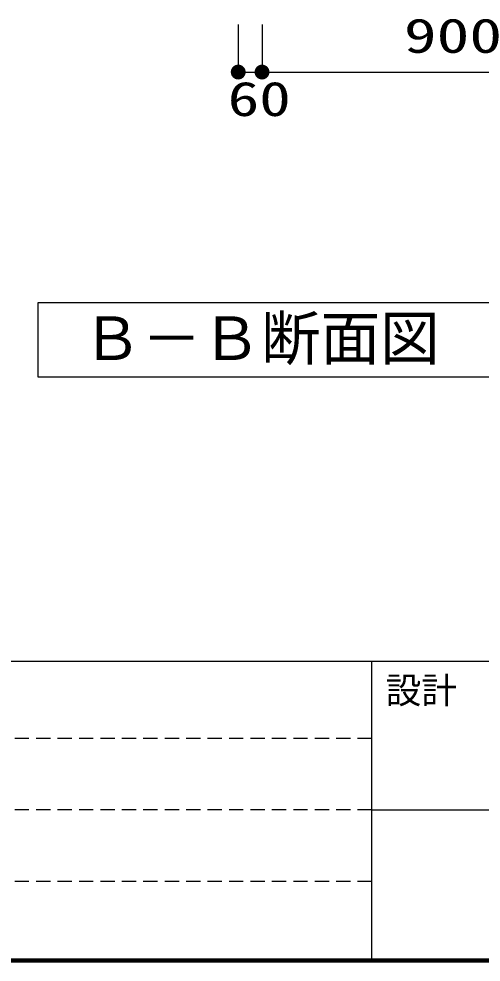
# Model space of a CAD drawing. Units: millimetres, scale not verified. Extents: x -9571 to 7747, y -6704 to 5373.
# Drawn here: x -1311 to -146, y -6212 to -3836 of the extents above; entities that cross this region are included whole.
import ezdxf
from ezdxf.enums import TextEntityAlignment as Align

# ---------------------------------------------------------------- set-up
doc = ezdxf.new("R2010")
doc.units = ezdxf.units.MM
doc.header["$LTSCALE"] = 30
doc.header["$PDMODE"] = 32
doc.header["$PDSIZE"] = 18
doc.linetypes.add('DASHED1', pattern=[1.8, 1.2, -0.6])
for name, color, linetype, lineweight in [('0-1_00クル-フ-0躯体', 3, 'Continuous', 25), ('0-6_00クル-フ-6寸法', 7, 'Continuous', 25), ('0-7_Axis_waku', 7, 'Continuous', 25)]:
    doc.layers.add(name, color=color, linetype=linetype, lineweight=lineweight)
doc.styles.add('MS Gothic', font='')
doc.styles.add('ＭＳ ゴシック', font='')
doc.styles.get('MS Gothic').set_extended_font_data('MS Gothic')
doc.styles.get('ＭＳ ゴシック').set_extended_font_data('MS Gothic')

msp = doc.modelspace()

# ---------------------------------------------------------------- linework, layer by layer
at = {"layer": '0-1_00クル-フ-0躯体'}
msp.add_lwpolyline([(766.72, -4737.49), (766.72, -4551.18), (-1262.61, -4551.18), (-1262.61, -4737.49)], close=True, dxfattribs=at)
at = {"layer": '0-6_00クル-フ-6寸法', "color": 4}
for p, q in [((-757.94, -3850.24), (-757.94, -3970.24)), ((-697.94, -3850.24), (-697.94, -3970.24)), ((-697.94, -3850.24), (-697.94, -3970.24)), ((-757.94, -3970.24), (-697.94, -3970.24)), ((-697.94, -3970.24), (202.06, -3970.24))]:
    msp.add_line(p, q, dxfattribs=at)
msp.add_point((-697.94, -3970.24), dxfattribs=at)
at = {"layer": '0-6_00クル-フ-6寸法'}
for points in [[(-776.33, -3966.58), (-757.94, -3970.24), (-776.69, -3970.24)], [(-775.27, -3963.06), (-757.94, -3970.24), (-776.33, -3966.58)], [(-773.53, -3959.82), (-757.94, -3970.24), (-775.27, -3963.06)], [(-771.2, -3956.98), (-757.94, -3970.24), (-773.53, -3959.82)], [(-768.36, -3954.65), (-757.94, -3970.24), (-771.2, -3956.98)], [(-765.12, -3952.91), (-757.94, -3970.24), (-768.36, -3954.65)], [(-761.6, -3951.85), (-757.94, -3970.24), (-765.12, -3952.91)], [(-757.94, -3951.49), (-757.94, -3970.24), (-761.6, -3951.85)], [(-754.28, -3951.85), (-757.94, -3970.24), (-757.94, -3951.49)], [(-750.77, -3952.91), (-757.94, -3970.24), (-754.28, -3951.85)], [(-747.53, -3954.65), (-757.94, -3970.24), (-750.77, -3952.91)], [(-744.68, -3956.98), (-757.94, -3970.24), (-747.53, -3954.65)], [(-742.35, -3959.82), (-757.94, -3970.24), (-744.68, -3956.98)], [(-740.62, -3963.06), (-757.94, -3970.24), (-742.35, -3959.82)], [(-739.55, -3966.58), (-757.94, -3970.24), (-740.62, -3963.06)], [(-739.19, -3970.24), (-757.94, -3970.24), (-739.55, -3966.58)], [(-716.33, -3966.58), (-697.94, -3970.24), (-716.69, -3970.24)], [(-716.33, -3966.58), (-697.94, -3970.24), (-716.69, -3970.24)], [(-715.27, -3963.06), (-697.94, -3970.24), (-716.33, -3966.58)], [(-715.27, -3963.06), (-697.94, -3970.24), (-716.33, -3966.58)], [(-713.53, -3959.82), (-697.94, -3970.24), (-715.27, -3963.06)], [(-713.53, -3959.82), (-697.94, -3970.24), (-715.27, -3963.06)], [(-711.2, -3956.98), (-697.94, -3970.24), (-713.53, -3959.82)], [(-711.2, -3956.98), (-697.94, -3970.24), (-713.53, -3959.82)], [(-708.36, -3954.65), (-697.94, -3970.24), (-711.2, -3956.98)], [(-708.36, -3954.65), (-697.94, -3970.24), (-711.2, -3956.98)], [(-705.12, -3952.91), (-697.94, -3970.24), (-708.36, -3954.65)], [(-705.12, -3952.91), (-697.94, -3970.24), (-708.36, -3954.65)], [(-701.6, -3951.85), (-697.94, -3970.24), (-705.12, -3952.91)], [(-701.6, -3951.85), (-697.94, -3970.24), (-705.12, -3952.91)], [(-697.94, -3951.49), (-697.94, -3970.24), (-701.6, -3951.85)], [(-697.94, -3951.49), (-697.94, -3970.24), (-701.6, -3951.85)], [(-694.28, -3951.85), (-697.94, -3970.24), (-697.94, -3951.49)], [(-694.28, -3951.85), (-697.94, -3970.24), (-697.94, -3951.49)], [(-690.77, -3952.91), (-697.94, -3970.24), (-694.28, -3951.85)], [(-690.77, -3952.91), (-697.94, -3970.24), (-694.28, -3951.85)], [(-687.53, -3954.65), (-697.94, -3970.24), (-690.77, -3952.91)], [(-687.53, -3954.65), (-697.94, -3970.24), (-690.77, -3952.91)], [(-684.68, -3956.98), (-697.94, -3970.24), (-687.53, -3954.65)], [(-684.68, -3956.98), (-697.94, -3970.24), (-687.53, -3954.65)], [(-682.35, -3959.82), (-697.94, -3970.24), (-684.68, -3956.98)], [(-682.35, -3959.82), (-697.94, -3970.24), (-684.68, -3956.98)], [(-680.62, -3963.06), (-697.94, -3970.24), (-682.35, -3959.82)], [(-680.62, -3963.06), (-697.94, -3970.24), (-682.35, -3959.82)], [(-679.55, -3966.58), (-697.94, -3970.24), (-680.62, -3963.06)], [(-679.55, -3966.58), (-697.94, -3970.24), (-680.62, -3963.06)], [(-679.19, -3970.24), (-697.94, -3970.24), (-679.55, -3966.58)], [(-679.19, -3970.24), (-697.94, -3970.24), (-679.55, -3966.58)], [(-776.69, -3970.24), (-757.94, -3970.24), (-776.33, -3973.9)], [(-776.33, -3973.9), (-757.94, -3970.24), (-775.27, -3977.41)], [(-775.27, -3977.41), (-757.94, -3970.24), (-773.53, -3980.65)], [(-773.53, -3980.65), (-757.94, -3970.24), (-771.2, -3983.5)], [(-771.2, -3983.5), (-757.94, -3970.24), (-768.36, -3985.83)], [(-768.36, -3985.83), (-757.94, -3970.24), (-765.12, -3987.56)], [(-765.12, -3987.56), (-757.94, -3970.24), (-761.6, -3988.63)], [(-761.6, -3988.63), (-757.94, -3970.24), (-757.94, -3988.99)], [(-757.94, -3988.99), (-757.94, -3970.24), (-754.28, -3988.63)], [(-754.28, -3988.63), (-757.94, -3970.24), (-750.77, -3987.56)], [(-750.77, -3987.56), (-757.94, -3970.24), (-747.53, -3985.83)], [(-747.53, -3985.83), (-757.94, -3970.24), (-744.68, -3983.5)], [(-744.68, -3983.5), (-757.94, -3970.24), (-742.35, -3980.65)], [(-742.35, -3980.65), (-757.94, -3970.24), (-740.62, -3977.41)], [(-740.62, -3977.41), (-757.94, -3970.24), (-739.55, -3973.9)], [(-739.55, -3973.9), (-757.94, -3970.24), (-739.19, -3970.24)], [(-716.69, -3970.24), (-697.94, -3970.24), (-716.33, -3973.9)], [(-716.69, -3970.24), (-697.94, -3970.24), (-716.33, -3973.9)], [(-716.33, -3973.9), (-697.94, -3970.24), (-715.27, -3977.41)], [(-716.33, -3973.9), (-697.94, -3970.24), (-715.27, -3977.41)], [(-715.27, -3977.41), (-697.94, -3970.24), (-713.53, -3980.65)], [(-715.27, -3977.41), (-697.94, -3970.24), (-713.53, -3980.65)], [(-713.53, -3980.65), (-697.94, -3970.24), (-711.2, -3983.5)], [(-713.53, -3980.65), (-697.94, -3970.24), (-711.2, -3983.5)], [(-711.2, -3983.5), (-697.94, -3970.24), (-708.36, -3985.83)], [(-711.2, -3983.5), (-697.94, -3970.24), (-708.36, -3985.83)], [(-708.36, -3985.83), (-697.94, -3970.24), (-705.12, -3987.56)], [(-708.36, -3985.83), (-697.94, -3970.24), (-705.12, -3987.56)], [(-705.12, -3987.56), (-697.94, -3970.24), (-701.6, -3988.63)], [(-705.12, -3987.56), (-697.94, -3970.24), (-701.6, -3988.63)], [(-701.6, -3988.63), (-697.94, -3970.24), (-697.94, -3988.99)], [(-701.6, -3988.63), (-697.94, -3970.24), (-697.94, -3988.99)], [(-697.94, -3988.99), (-697.94, -3970.24), (-694.28, -3988.63)], [(-694.28, -3988.63), (-697.94, -3970.24), (-690.77, -3987.56)], [(-690.77, -3987.56), (-697.94, -3970.24), (-687.53, -3985.83)], [(-687.53, -3985.83), (-697.94, -3970.24), (-684.68, -3983.5)], [(-684.68, -3983.5), (-697.94, -3970.24), (-682.35, -3980.65)], [(-682.35, -3980.65), (-697.94, -3970.24), (-680.62, -3977.41)], [(-680.62, -3977.41), (-697.94, -3970.24), (-679.55, -3973.9)], [(-679.55, -3973.9), (-697.94, -3970.24), (-679.19, -3970.24)], [(-697.94, -3988.99), (-697.94, -3970.24), (-694.28, -3988.63)], [(-694.28, -3988.63), (-697.94, -3970.24), (-690.77, -3987.56)], [(-690.77, -3987.56), (-697.94, -3970.24), (-687.53, -3985.83)], [(-687.53, -3985.83), (-697.94, -3970.24), (-684.68, -3983.5)], [(-684.68, -3983.5), (-697.94, -3970.24), (-682.35, -3980.65)], [(-682.35, -3980.65), (-697.94, -3970.24), (-680.62, -3977.41)], [(-680.62, -3977.41), (-697.94, -3970.24), (-679.55, -3973.9)], [(-679.55, -3973.9), (-697.94, -3970.24), (-679.19, -3970.24)]]:
    msp.add_solid(points, dxfattribs=at)
at = {"layer": '0-7_Axis_waku'}
for p, q in [((-8431.06, -5453.45), (7738.94, -5453.45)), ((-421.06, -6203.45), (-421.06, -5453.45)), ((-421.06, -5828.45), (7738.94, -5828.45)), ((7747.34, -6211.85), (-8439.46, -6211.85)), ((7746.74, -6211.25), (-8438.86, -6211.25)), ((7746.14, -6210.65), (-8438.26, -6210.65)), ((7745.54, -6210.05), (-8437.66, -6210.05)), ((7744.94, -6209.45), (-8437.06, -6209.45)), ((7744.34, -6208.85), (-8436.46, -6208.85)), ((7743.74, -6208.25), (-8435.86, -6208.25)), ((7743.14, -6207.65), (-8435.26, -6207.65)), ((7742.54, -6207.05), (-8434.66, -6207.05)), ((7741.94, -6206.45), (-8434.06, -6206.45)), ((7741.34, -6205.85), (-8433.46, -6205.85)), ((7740.74, -6205.25), (-8432.86, -6205.25)), ((7740.14, -6204.65), (-8432.26, -6204.65)), ((7739.54, -6204.05), (-8431.66, -6204.05)), ((-8431.06, -6203.45), (7738.94, -6203.45))]:
    msp.add_line(p, q, dxfattribs=at)
at = {"layer": '0-7_Axis_waku', "linetype": 'DASHED1'}
for p, q in [((-421.06, -5648.45), (-8431.06, -5648.45)), ((-421.06, -5828.45), (-8431.06, -5828.45)), ((-421.06, -6008.45), (-8431.06, -6008.45))]:
    msp.add_line(p, q, dxfattribs=at)

# ---------------------------------------------------------------- texts
at = {"layer": '0-1_00クル-フ-0躯体', "color": 4, "style": 'MS Gothic'}
msp.add_text('Ｂ－Ｂ断面図', height=110, dxfattribs=at).set_placement((-1150.61, -4728.49), align=Align.BOTTOM_LEFT)
at = {"layer": '0-6_00クル-フ-6寸法', "color": 3, "style": 'ＭＳ ゴシック'}
for s, width, p in [('900', 1.4, (-340.51, -3947.74)), ('60', 1.35, (-784.51, -4106.92))]:
    msp.add_text(s, height=86.59, dxfattribs=dict(at, width=width)).set_placement(p, align=Align.BOTTOM_LEFT)
at = {"layer": '0-7_Axis_waku', "style": 'MS Gothic'}
msp.add_text('設計', height=65.98, dxfattribs=at).set_placement((-386.68, -5580.15), align=Align.BOTTOM_LEFT)

doc.saveas('drawing.dxf')
